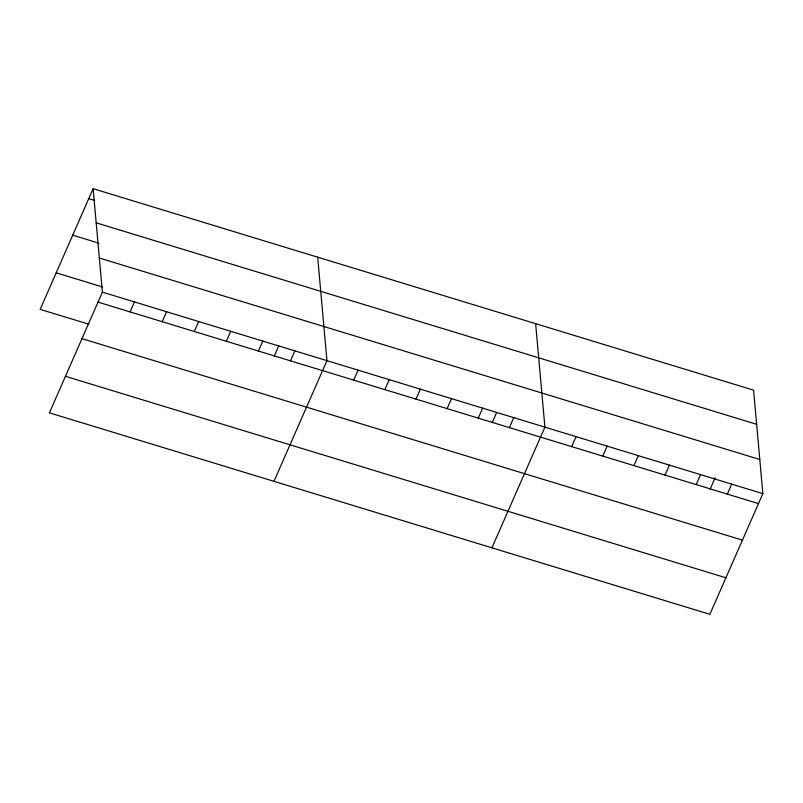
<?xml version="1.0" encoding="UTF-8"?>
<svg xmlns="http://www.w3.org/2000/svg" width="803" height="803" viewBox="0 0 803 803"><rect width="100%" height="100%" fill="white"/><g stroke="black" fill="none" stroke-linecap="round" stroke-linejoin="round"><path stroke-width="1.2" d="M93.128 188.685L102.393 292.151L49.415 412.842L709.872 614.315L762.85 493.634L753.585 390.158L93.128 188.685L40.15 309.366L88.862 324.221M130.096 311.905L134.472 301.938M162.176 321.692L166.552 311.725M194.256 331.478L198.632 321.511M226.336 341.265L230.712 331.298M258.415 351.052L262.792 341.084M274.224 356.171L278.741 345.902M290.495 360.838L294.872 350.871M273.974 481.338L326.951 360.657L317.677 257.181M353.711 380.12L358.088 370.153M384.848 389.626L389.224 379.658M415.984 399.121L420.36 389.154M447.12 408.617L451.497 398.649M478.257 418.112L482.633 408.155M492.179 422.659L496.686 412.391M509.393 427.618L513.759 417.65M491.928 547.827L544.896 427.146L535.631 323.669M571.666 446.609L576.032 436.641M602.792 456.114L607.168 446.147M633.928 465.61L638.305 455.642M665.065 475.105L669.441 465.138M696.201 484.6L700.577 474.643M710.133 489.147L715.142 477.735M727.337 494.106L731.714 484.139M88.752 198.652L94.694 200.459M96.179 222.832L756.637 424.305M72.712 235.189L98.849 243.158M99.331 258.014L759.789 459.487M56.19 272.829L102.523 286.962M102.393 292.151L762.85 493.634M98.016 302.119L758.474 503.601M81.986 338.655L742.434 540.138M65.455 376.306L725.912 577.779"/></g></svg>
